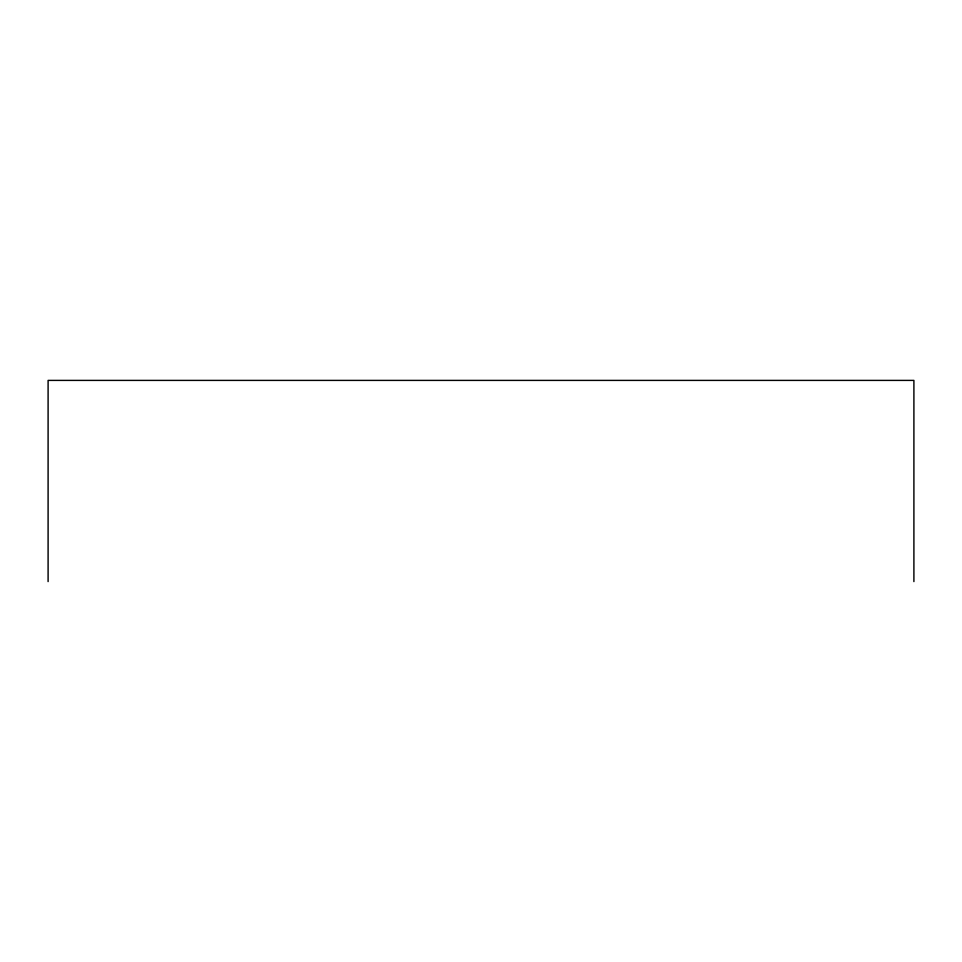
<?xml version="1.0" encoding="UTF-8"?>
<svg xmlns="http://www.w3.org/2000/svg" width="962" height="962" viewBox="0 0 962 962"><rect width="100%" height="100%" fill="white"/><g stroke="black" fill="none" stroke-linecap="round" stroke-linejoin="round"><path stroke-width="1.44" d="M913.9 581.601L913.9 380.399L48.1 380.399L48.1 581.601"/></g></svg>
